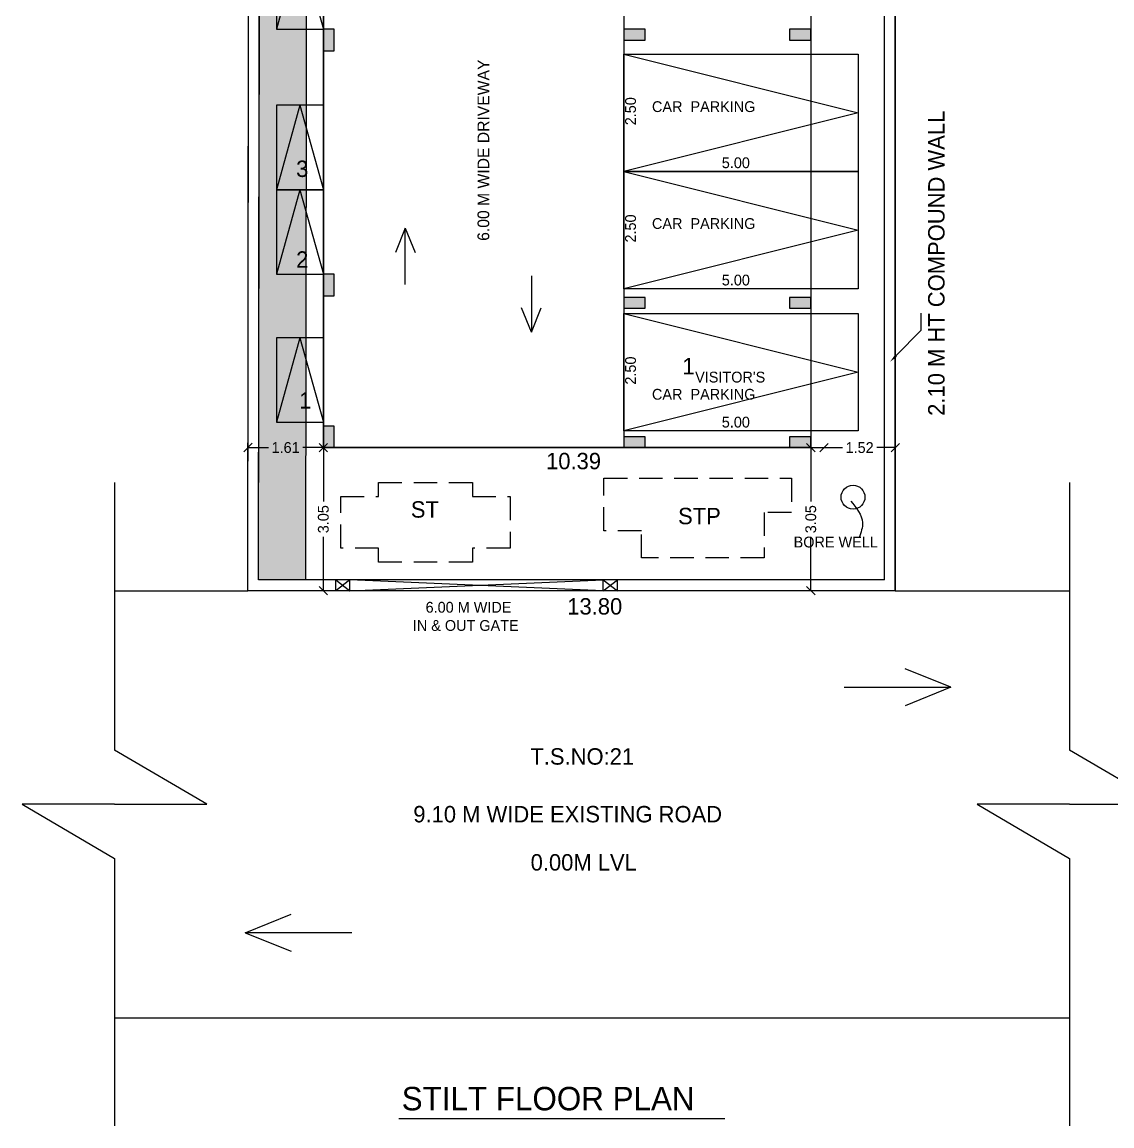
# Model space of a CAD drawing. Header units: metres. Extents: x 297 to 3998, y 336 to 1712.
# Drawn here: x 352.53 to 375.76, y 336.29 to 359.81 of the extents above; entities that cross this region are included whole.
import ezdxf
from ezdxf import colors
from ezdxf.entities.mleader import LeaderData, LeaderLine
from ezdxf.math import Vec2, Vec3

# ---------------------------------------------------------------- set-up
doc = ezdxf.new("R2010")
doc.units = ezdxf.units.M
doc.header["$MEASUREMENT"] = 0
doc.linetypes.add('DASHEDX2', pattern=[1.5, 1, -0.5])
doc.linetypes.add('HIDDEN', pattern=[0.375, 0.25, -0.125])
doc.styles.get("Standard").update_dxf_attribs({"font": 'CENSCBK.TTF'})
doc.dimstyles.get("Standard").update_dxf_attribs({"dimtxt": 0.23, "dimasz": 0.18, "dimexe": 0.18, "dimexo": 0.0625, "dimgap": 0.09, "dimtad": 0, "dimzin": 0, "dimdsep": 46, "dimtxsty": 'Standard', "dimblk": 'OBLIQUE', "dimcen": 0.09, "dimse1": 1, "dimse2": 1, "dimadec": 0, "dimazin": 0, "dimtfac": 1, "dimtofl": 0, "dimtmove": 0, "dimatfit": 3, "dimfxl": 0, "dimtolj": 1, "dimtzin": 0, "dimarcsym": 0})

# ---------------------------------------------------------------- blocks, each defined once
blk = doc.blocks.new('A$C5E514CD9')
at = {"color": 0}
for p, q in [((0, 0), (0, 0.23)), ((0.3, 0.23), (0, 0)), ((0, 0.23), (0.3, 0)), ((0.3, 0), (0.3, 0.23)), ((0.3, 0), (5.7, 0.23)), ((5.7, 0), (0.3, 0.23)), ((5.7, 0), (5.7, 0.23)), ((5.7, 0), (6, 0.23)), ((5.7, 0.23), (6, 0)), ((6, 0), (6, 0.23))]:
    blk.add_line(p, q, dxfattribs=at)
blk = doc.blocks.new('_Oblique')
at = {"color": 0, "linetype": 'ByBlock', "lineweight": -2}
blk.add_line((-0.5, -0.5), (0.5, 0.5), dxfattribs=at)
blk = doc.blocks.new('*D25')
at = {"color": 0, "lineweight": -2}
for p, q in [((357.343, 350.742), (357.783, 350.741)), ((358.951, 350.74), (358.512, 350.74))]:
    blk.add_line(p, q, dxfattribs=at)
at = {"layer": 'Defpoints', "color": 0}
for p in [(357.343, 350.742), (357.343, 350.742), (358.951, 350.74)]:
    blk.add_point(p, dxfattribs=at)
at = {"color": 0, "lineweight": -2, "xscale": 0.18, "yscale": 0.18, "zscale": 0.18}
for p, rotation in [((357.343, 350.742), 179.9224134366829), ((358.951, 350.74), 359.922413436683)]:
    blk.add_blockref('_Oblique', p, dxfattribs=dict(at, rotation=rotation))
at = {"color": 0, "insert": (358.147, 350.741), "char_height": 0.23, "attachment_point": 5, "rotation": 359.9224}
blk.add_mtext('\\A1;1.61', dxfattribs=at)
blk = doc.blocks.new('*D27')
at = {"color": 0, "lineweight": -2}
for p, q in [((369.619, 350.74), (370.012, 350.74)), ((371.139, 350.74), (370.747, 350.74))]:
    blk.add_line(p, q, dxfattribs=at)
at = {"layer": 'Defpoints', "color": 0}
for p in [(369.619, 350.74), (371.139, 350.74), (371.139, 350.74)]:
    blk.add_point(p, dxfattribs=at)
at = {"color": 0, "lineweight": -2, "xscale": 0.18, "yscale": 0.18, "zscale": 0.18, "rotation": 180}
blk.add_blockref('_Oblique', (369.619, 350.74), dxfattribs=at)
at = {"color": 0, "lineweight": -2, "xscale": 0.18, "yscale": 0.18, "zscale": 0.18}
blk.add_blockref('_Oblique', (371.139, 350.74), dxfattribs=at)
at = {"color": 0, "insert": (370.379, 350.74), "char_height": 0.23, "attachment_point": 5}
blk.add_mtext('\\A1;1.52', dxfattribs=at)
blk = doc.blocks.new('*D35')
at = {"color": 0, "lineweight": -2}
for p, q in [((369.339, 350.74), (369.339, 349.591)), ((369.339, 347.69), (369.339, 348.839))]:
    blk.add_line(p, q, dxfattribs=at)
at = {"layer": 'Defpoints', "color": 0}
for p in [(369.339, 350.74), (369.339, 347.69), (369.339, 347.69)]:
    blk.add_point(p, dxfattribs=at)
at = {"color": 0, "lineweight": -2, "xscale": 0.18, "yscale": 0.18, "zscale": 0.18}
for p, rotation in [((369.339, 350.74), 90), ((369.339, 347.69), 270)]:
    blk.add_blockref('_Oblique', p, dxfattribs=dict(at, rotation=rotation))
at = {"color": 0, "insert": (369.339, 349.215), "char_height": 0.23, "attachment_point": 5, "rotation": 90}
blk.add_mtext('\\A1;3.05', dxfattribs=at)
blk = doc.blocks.new('*D36')
at = {"color": 0, "lineweight": -2}
for p, q in [((358.951, 350.74), (358.951, 349.591)), ((358.951, 347.69), (358.951, 348.839))]:
    blk.add_line(p, q, dxfattribs=at)
at = {"layer": 'Defpoints', "color": 0}
for p in [(358.951, 350.74), (358.951, 347.69), (358.951, 347.69)]:
    blk.add_point(p, dxfattribs=at)
at = {"color": 0, "lineweight": -2, "xscale": 0.18, "yscale": 0.18, "zscale": 0.18}
for p, rotation in [((358.951, 350.74), 90), ((358.951, 347.69), 270)]:
    blk.add_blockref('_Oblique', p, dxfattribs=dict(at, rotation=rotation))
at = {"color": 0, "insert": (358.951, 349.215), "char_height": 0.23, "attachment_point": 5, "rotation": 90}
blk.add_mtext('\\A1;3.05', dxfattribs=at)
blk = doc.blocks.new('A$C302A10F5')
at = {"color": 0}
for q in [(0, 0), (1, 0)]:
    blk.add_line((0.5, 1.8), q, dxfattribs=at)
blk.add_lwpolyline([(1, 1.8), (0, 1.8), (0, 0), (1, 0)], close=True, dxfattribs=at)

msp = doc.modelspace()

# ---------------------------------------------------------------- hatches: boundary and pattern name
h = msp.add_hatch()
h.set_pattern_fill('GRAVEL', color=256, scale=1.5, style=0)
h.set_pattern_definition([(228.0128, (56.89986, 1.19504), (-11.999997348, -13.500002012), [0.201804, -19.978632]), (184.9697, (56.76486, 1.045035), (18.000001577, 1.4999869605), [0.346302, -34.2838875]), (132.5104, (56.41986, 1.015035), (14.999986078, -16.50001301), [0.244182, -24.174048]), (267.2737, (55.83486, 0.640035), (1.499994027, 30.000000442), [0.315357, -31.220337]), (292.8337, (55.81986, 0.325035), (-7.500014858, 17.999994618), [0.3092325, -30.6140595]), (357.2737, (55.93986, 0.040035), (-30.000000442, 1.499994027), [0.315357, -31.220337]), (37.6942, (56.25486, 0.025035), (-19.5000110184, -14.999985608), [0.4170435, -41.2872735]), (72.2553, (56.58486, 0.280035), (10.500016144, 32.999994347), [0.393732, -38.9794815]), (121.4296, (56.70486, 0.655035), (-12.000012351, 19.499992555), [0.316425, -31.3261095]), (175.2364, (56.53986, 0.92504), (16.50000142, -1.4999873), [0.361248, -17.7011445]), (222.3974, (56.17986, 0.955035), (-18.0000110266, -16.499988123), [0.467172, -46.2500625]), (138.8141, (57.31986, 0.62504), (-10.50000442, 8.99999597), [0.1594515, -15.785766]), (171.4692, (57.19986, 0.730035), (19.499997427, -3.000011865), [0.3033555, -30.0322665]), (225, (56.8999, 0.775), (-2e-16, -1.5000005), [0.2121315, -1.909188]), (203.1986, (56.79486, 0.95504), (7.499999596, 3.00000199), [0.114237, -11.3094225]), (291.8014, (56.68986, 0.91004), (-1.49999987, 4.50000041), [0.1615545, -7.916193]), (30.9638, (56.74986, 0.76004), (4.49999703, 3.00000373), [0.2623935, -8.4840345]), (161.5651, (56.97486, 0.89504), (3.00000065, -1.4999976), [0.1897365, -4.5536805]), (16.3895, (55.81986, 0.910035), (15.000003298, 4.499989065), [0.2658, -26.3142675]), (70.3462, (56.07486, 0.98504), (-5.999992871, -16.500003203), [0.2229915, -22.076112]), (293.1986, (56.97486, 1.19504), (-3.00000199, 7.499999596), [0.2284725, -11.195187]), (343.6105, (57.06486, 0.985035), (-15.000003298, 4.499989065), [0.2658, -26.3142675]), (339.444, (55.81986, -0.01996), (-7.500002767, 2.999993995), [0.25632, -12.559686]), (294.7751, (56.05986, -0.10996), (-7.499988284, 16.500005133), [0.214767, -21.2619645]), (66.8014, (56.98986, -0.30496), (3.00000199, 7.499999596), [0.2284725, -11.195187]), (17.354, (57.07986, -0.094965), (-19.500003029, -5.999991753), [0.2514465, -24.893136]), (69.444, (56.25486, -0.30496), (-2.999993995, -7.500002767), [0.12816, -12.687846]), (101.3099, (56.89986, -0.30496), (-1.49999645, 6.00000113), [0.076485, -7.5720435]), (165.9638, (56.88486, -0.22996), (4.50000082, -1.49999709), [0.3092325, -5.875425]), (186.009, (56.58486, -0.154965), (14.999999626, 1.499998976), [0.286575, -28.3708845]), (303.6901, (56.74986, 0.62504), (-1.500002, 2.99999934), [0.216333, -5.1919935]), (353.1572, (56.86986, 0.445035), (25.499999048, -3.000011997), [0.377691, -37.3913445]), (60.9454, (57.24486, 0.40004), (-6.00000004, -10.500000577), [0.154434, -15.289011]), (90, (57.3199, 0.535), (-1.5, 1.5), [0.09, -1.41]), (120.2564, (56.55486, -0.10996), (5.99999233, -10.500003684), [0.208386, -20.63028]), (48.0128, (56.44986, 0.07004), (11.999997348, 13.500002012), [0.403608, -19.776828]), (0, (56.7199, 0.37), (1.5, 1.5), [0.39, -1.11]), (325.3048, (57.10986, 0.37004), (-14.999991388, 10.500012914), [0.237171, -23.479911]), (254.0546, (57.30486, 0.23504), (-1.49999983, -6.00000019), [0.218403, -10.701762]), (207.646, (57.24486, 0.025035), (-28.499993711, -15.00001157), [0.3555975, -35.204211]), (175.4261, (56.92986, -0.139965), (-19.5000008375, 1.499992202), [0.3761985, -37.243611])])
h.paths.add_polyline_path([(370.909, 384.879), (357.621, 386.039), (357.57, 347.921), (358.57, 347.92), (358.62, 384.948), (361.576, 384.69), (361.852, 384.69), (361.852, 384.666), (369.909, 383.962), (369.909, 377.029), (370.909, 377.029)])
h.paths.add_polyline_path([(357.782, 360.976), (358.504, 360.976), (358.504, 361.466), (357.782, 361.466)], flags=24)
h.paths.add_polyline_path([(370.01, 383.459), (370.732, 383.459), (370.732, 383.949), (370.01, 383.949)], flags=24)
h.paths.add_polyline_path([(369.89, 384.065), (369.953, 384.784), (369.465, 384.827), (369.402, 384.108)], flags=24)
h.paths.add_polyline_path([(359.219, 385.024), (359.282, 385.743), (358.794, 385.786), (358.731, 385.066)], flags=24)
h.paths.add_polyline_path([(357.797, 384.454), (358.519, 384.453), (358.52, 384.942), (357.798, 384.943)], flags=24)
h.paths.add_polyline_path([(362.109, 384.905), (362.172, 385.624), (361.684, 385.667), (361.621, 384.948)], flags=24)
h.paths.add_polyline_path([(358.385, 363.547), (358.385, 372.558), (357.726, 372.558), (357.726, 363.547)], flags=24)
h.paths.add_polyline_path([(362.385, 383.763), (362.385, 384.854), (361.884, 384.854), (361.884, 383.763)], flags=25)
h.paths.add_polyline_path([(359.785, 384.938), (360.876, 384.938), (360.876, 385.439), (359.785, 385.439)], flags=24)
at = {"lineweight": 30}
h = msp.add_hatch(color=0, dxfattribs=at)
h.dxf.hatch_style = 1
h.paths.add_polyline_path([(359.18, 359.655), (358.951, 359.655), (358.951, 359.198), (359.18, 359.198)])
h = msp.add_hatch(color=0, dxfattribs=at)
h.dxf.hatch_style = 1
h.paths.add_polyline_path([(365.809, 359.427), (365.809, 359.655), (365.352, 359.655), (365.352, 359.427)])
h = msp.add_hatch(color=0, dxfattribs=at)
h.dxf.hatch_style = 1
h.paths.add_polyline_path([(369.339, 359.427), (369.339, 359.655), (368.882, 359.655), (368.882, 359.427)])
h = msp.add_hatch(color=0, dxfattribs=at)
h.dxf.hatch_style = 1
h.paths.add_polyline_path([(359.18, 354.436), (358.951, 354.436), (358.951, 353.978), (359.18, 353.978)])
h = msp.add_hatch(color=0, dxfattribs=at)
h.dxf.hatch_style = 1
h.paths.add_polyline_path([(365.809, 353.712), (365.809, 353.94), (365.352, 353.94), (365.352, 353.712)])
h = msp.add_hatch(color=0, dxfattribs=at)
h.dxf.hatch_style = 1
h.paths.add_polyline_path([(369.339, 353.712), (369.339, 353.94), (368.882, 353.94), (368.882, 353.712)])
h = msp.add_hatch(color=0, dxfattribs=at)
h.dxf.hatch_style = 1
h.paths.add_polyline_path([(359.18, 351.197), (358.951, 351.197), (358.951, 350.74), (359.18, 350.74)])
h = msp.add_hatch(color=0, dxfattribs=at)
h.dxf.hatch_style = 1
h.paths.add_polyline_path([(365.809, 350.74), (365.809, 350.969), (365.352, 350.969), (365.352, 350.74)])
h = msp.add_hatch(color=0, dxfattribs=at)
h.dxf.hatch_style = 1
h.paths.add_polyline_path([(369.339, 350.74), (369.339, 350.969), (368.882, 350.969), (368.882, 350.74)])

# ---------------------------------------------------------------- linework, layer by layer
for p, q in [((357.339, 347.69), (357.391, 386.29)), ((357.57, 347.92), (357.621, 386.039)), ((371.139, 347.69), (371.139, 385.09)), ((370.909, 347.92), (370.909, 384.879)), ((354.499, 349.994), (354.499, 344.292)), ((374.852, 349.994), (374.852, 344.292)), ((357.34, 347.92), (357.339, 347.92)), ((370.909, 347.92), (357.57, 347.92)), ((354.499, 347.69), (357.339, 347.69)), ((371.139, 347.69), (357.339, 347.69)), ((357.569, 347.689), (357.569, 347.69)), ((371.139, 347.69), (374.852, 347.69)), ((354.499, 341.987), (354.499, 336.285)), ((374.852, 341.987), (374.852, 336.285)), ((354.499, 338.59), (374.852, 338.59)), ((371.139, 338.59), (374.852, 338.59)), ((360.556, 336.441), (367.505, 336.441))]:
    msp.add_line(p, q)
at = {"color": 0}
for p, q in [((369.339, 383.697), (369.339, 350.74)), ((369.339, 383.697), (369.339, 350.74)), ((365.352, 377.029), (365.352, 350.74)), ((358.951, 365.18), (358.951, 350.74)), ((360.696, 355.419), (360.487, 354.901)), ((360.696, 354.214), (360.696, 355.419)), ((360.696, 355.419), (360.904, 354.901)), ((363.385, 354.404), (363.385, 353.198)), ((363.385, 353.198), (363.177, 353.717)), ((363.385, 353.198), (363.593, 353.717)), ((358.951, 350.74), (369.619, 350.74)), ((372.325, 345.632), (371.348, 346.024)), ((370.053, 345.632), (372.325, 345.632)), ((372.325, 345.632), (371.348, 345.24)), ((357.286, 340.403), (358.263, 340.796)), ((359.558, 340.403), (357.286, 340.403)), ((357.286, 340.403), (358.263, 340.011))]:
    msp.add_line(p, q, dxfattribs=at)
at = {"color": 1}
msp.add_line((369.339, 383.697), (369.339, 350.74), dxfattribs=at)
at = {"color": 0, "lineweight": 30}
msp.add_line((359.18, 359.655), (358.951, 359.655), dxfattribs=at)
at = {"color": 7, "lineweight": 30}
for p, q in [((365.352, 359.126), (370.351, 357.876)), ((370.351, 357.876), (365.352, 356.626)), ((365.352, 356.626), (370.351, 355.377)), ((370.351, 355.377), (365.352, 354.127)), ((365.352, 353.599), (370.351, 352.349)), ((370.351, 352.349), (365.352, 351.099))]:
    msp.add_line(p, q, dxfattribs=at)
for points in [[(357.391, 386.29), (371.139, 385.09), (371.139, 347.69), (357.339, 347.69), (357.391, 386.29)], [(357.57, 347.92), (357.621, 386.039), (370.909, 384.879), (370.909, 377.029)], [(369.909, 377.029), (369.909, 383.962), (358.62, 384.948), (358.57, 347.92), (357.57, 347.921)], [(358.951, 384.345), (361.852, 384.345), (361.852, 383.697), (369.339, 383.697), (369.339, 350.74), (358.951, 350.74), (358.951, 384.09)], [(354.499, 343.14), (356.468, 343.14), (354.499, 344.292)], [(374.852, 343.14), (376.821, 343.14), (374.852, 344.292)], [(354.499, 343.14), (352.531, 343.14), (354.499, 341.987)], [(374.852, 343.14), (372.883, 343.14), (374.852, 341.987)]]:
    msp.add_lwpolyline(points)
at = {"color": 0, "lineweight": 30}
for points in [[(358.951, 359.655), (358.951, 359.198), (359.18, 359.198), (359.18, 359.655)], [(365.809, 359.655), (365.352, 359.655), (365.352, 359.427), (365.809, 359.427)], [(369.339, 359.655), (368.882, 359.655), (368.882, 359.427), (369.339, 359.427)], [(358.951, 354.436), (358.951, 353.978), (359.18, 353.978), (359.18, 354.436)], [(365.809, 353.94), (365.352, 353.94), (365.352, 353.712), (365.809, 353.712)], [(369.339, 353.94), (368.882, 353.94), (368.882, 353.712), (369.339, 353.712)], [(358.951, 351.197), (358.951, 350.74), (359.18, 350.74), (359.18, 351.197)], [(365.809, 350.969), (365.352, 350.969), (365.352, 350.74), (365.809, 350.74)], [(369.339, 350.969), (368.882, 350.969), (368.882, 350.74), (369.339, 350.74)]]:
    msp.add_lwpolyline(points, close=True, dxfattribs=at)
at = {"color": 7, "lineweight": 30}
for points in [[(365.352, 356.626), (365.352, 359.126), (370.351, 359.126), (370.351, 356.626)], [(365.352, 354.127), (365.352, 356.626), (370.351, 356.626), (370.351, 354.127)], [(365.352, 351.099), (365.352, 353.599), (370.351, 353.599), (370.351, 351.099)]]:
    msp.add_lwpolyline(points, close=True, dxfattribs=at)
at = {"color": 0, "linetype": 'HIDDEN', "ltscale": 2}
for points in [[(364.93, 350.087), (368.926, 350.087), (368.926, 349.361), (368.344, 349.361), (368.344, 348.389), (365.729, 348.389), (365.729, 348.97), (364.93, 348.97), (364.93, 350.087)], [(359.321, 349.697), (360.126, 349.697), (360.126, 349.998), (362.126, 349.998), (362.126, 349.697), (362.931, 349.697), (362.931, 348.599), (362.126, 348.599), (362.126, 348.298), (360.126, 348.298), (360.126, 348.599), (359.321, 348.599), (359.321, 349.697)]]:
    msp.add_lwpolyline(points, dxfattribs=at)
at = {"color": 0}
msp.add_circle((370.238, 349.684), 0.254, dxfattribs=at)
msp.add_spline([(370.192, 349.602), (370.44, 349.144), (370.371, 348.823)], degree=3, dxfattribs=at)

# ---------------------------------------------------------------- block references
for p in [(357.951, 359.655), (357.951, 356.236), (357.951, 354.436), (357.951, 351.28)]:
    msp.add_blockref('A$C302A10F5', p, dxfattribs=at)
msp.add_blockref('A$C5E514CD9', (359.217, 347.69))

# ---------------------------------------------------------------- texts
for s, height, p in [('6.00 M WIDE DRIVEWAY', 0.25, (362.486, 355.147)), ('2.50', 0.23, (365.612, 357.61)), ('2.50', 0.23, (365.612, 355.111)), ('2.50', 0.23, (365.612, 352.083))]:
    msp.add_text(s, height=height, rotation=90, dxfattribs=at).set_placement(p)
for s, height, p in [('CAR  PARKING', 0.23, (365.954, 357.892)), ('3', 0.35, (358.371, 356.508)), ('5.00', 0.23, (367.442, 356.696)), ('CAR  PARKING', 0.23, (365.954, 355.401)), ('2', 0.35, (358.371, 354.574)), ('5.00', 0.23, (367.442, 354.196)), ('1', 0.35, (366.602, 352.301)), ("VISITOR'S", 0.23, (366.874, 352.128)), ('1', 0.35, (358.437, 351.572)), ('CAR  PARKING', 0.23, (365.954, 351.762)), ('5.00', 0.23, (367.442, 351.169)), ('10.39', 0.35, (363.697, 350.279)), ('ST', 0.35, (360.815, 349.248)), ('STP', 0.35, (366.51, 349.107)), ('BORE WELL', 0.23, (368.973, 348.613)), ('6.00 M WIDE ', 0.23, (361.13, 347.223)), ('13.80', 0.35, (364.149, 347.183)), ('IN & OUT GATE', 0.23, (360.857, 346.835))]:
    msp.add_text(s, height=height, dxfattribs=at).set_placement(p)
at = {"linetype": 'DASHEDX2', "ltscale": 0.5}
msp.add_text('2.10 M HT COMPOUND WALL', height=0.35, rotation=90, dxfattribs=at).set_placement((372.189, 351.418))
for s, height, p in [('T.S.NO:21', 0.35, (363.363, 343.984)), ('9.10 M WIDE EXISTING ROAD ', 0.35, (360.868, 342.754)), ('0.00M LVL', 0.35, (363.368, 341.727)), ('STILT FLOOR PLAN', 0.5, (360.62, 336.617))]:
    msp.add_text(s, height=height, dxfattribs=at).set_placement(p)

# ---------------------------------------------------------------- dimensions: what is measured, and where the dimension line sits
for p1, p2, picture, middle in [((358.951, 350.74), (357.343, 350.742), '*D25', (358.147, 350.741)), ((358.951, 350.74), (358.951, 347.69), '*D36', (358.951, 349.215)), ((369.339, 350.74), (369.339, 347.69), '*D35', (369.339, 349.215)), ((369.619, 350.74), (371.139, 350.74), '*D27', (370.379, 350.74))]:
    dim = msp.add_aligned_dim(p1=p1, p2=p2, distance=0, dimstyle='Standard')
    dim.commit()
    dim.dimension.update_dxf_attribs({"geometry": picture, "text_midpoint": middle})

# ---------------------------------------------------------------- leaders
ml = msp.add_multileader_mtext('Standard')
ml.set_content('', color=256)
ml.set_leader_properties()
ml.build(insert=Vec2(0, 0))
ml.multileader.update_dxf_attribs({"dogleg_length": 0.36, "arrow_head_size": 0.18})
ctx = ml.context
ctx.base_point, ctx.char_height, ctx.arrow_head_size, ctx.landing_gap_size, ctx.plane_origin, ctx.plane_x_axis, ctx.plane_y_axis = Vec3(371.692, 353.605), 0.18, 0.18, 0.09, Vec3(371.026, 352.567), Vec3(0, 1), Vec3(-1, 0)
notes = []
notes.append((ctx, [(0, (1, 1, 0), (371.692, 353.245), (0, 1), 0.36, [(0, [(371.026, 352.567)], 0, [])])]))
ctx.mtext.insert, ctx.mtext.text_direction, ctx.mtext.rotation, ctx.mtext.flow_direction = Vec3(371.602, 353.695), Vec3(0, 1), 1.570796, 5
for ctx, leaders in notes:
    for number, flags, end, landing, length, lines in leaders:
        leader = LeaderData()
        leader.index, (leader.has_last_leader_line, leader.has_dogleg_vector, leader.attachment_direction) = number, flags
        leader.last_leader_point, leader.dogleg_vector, leader.dogleg_length = Vec3(end), Vec3(landing), length
        for number, points, colour, breaks in lines:
            line = LeaderLine()
            line.index, line.vertices, line.color, line.breaks = number, Vec3.list(points), colors.encode_raw_color(colour), breaks
            leader.lines.append(line)
        ctx.leaders.append(leader)

doc.saveas('drawing.dxf')
